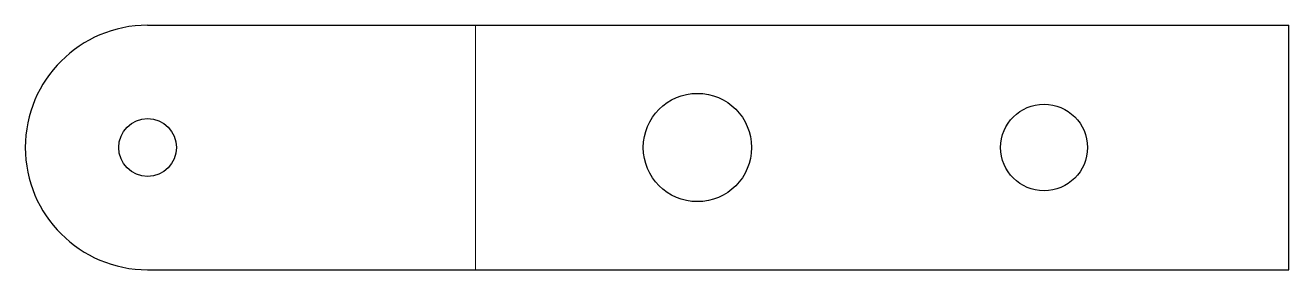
# Model space of a CAD drawing. Header units: inches. Extents: x -2.57 to 1.31, y -0.38 to 0.38.
import ezdxf

# ---------------------------------------------------------------- set-up
doc = ezdxf.new("R2010")
doc.units = ezdxf.units.IN
doc.header["$MEASUREMENT"] = 0

msp = doc.modelspace()

# ---------------------------------------------------------------- linework, layer by layer
at = {"linetype": 'Continuous', "lineweight": 25}
for p, q in [((-2.1915, 0.375), (1.3062, 0.375)), ((1.3062, -0.375), (1.3062, 0.375)), ((-2.1915, -0.375), (1.3062, -0.375))]:
    msp.add_line(p, q, dxfattribs=at)
at = {"color": 8, "linetype": 'Continuous', "lineweight": 0, "true_color": 0x808080}
msp.add_line((-1.1864, -0.375), (-1.1864, 0.375), dxfattribs=at)
at = {"linetype": 'Continuous', "lineweight": 25}
for centre, radius in [((-0.5062, 0), 0.166), ((0.5562, 0), 0.133), ((-2.1915, 0), 0.0885)]:
    msp.add_circle(centre, radius, dxfattribs=at)
msp.add_arc((-2.1915, 0), 0.375, 90, 270, dxfattribs=at)

doc.saveas('drawing.dxf')
